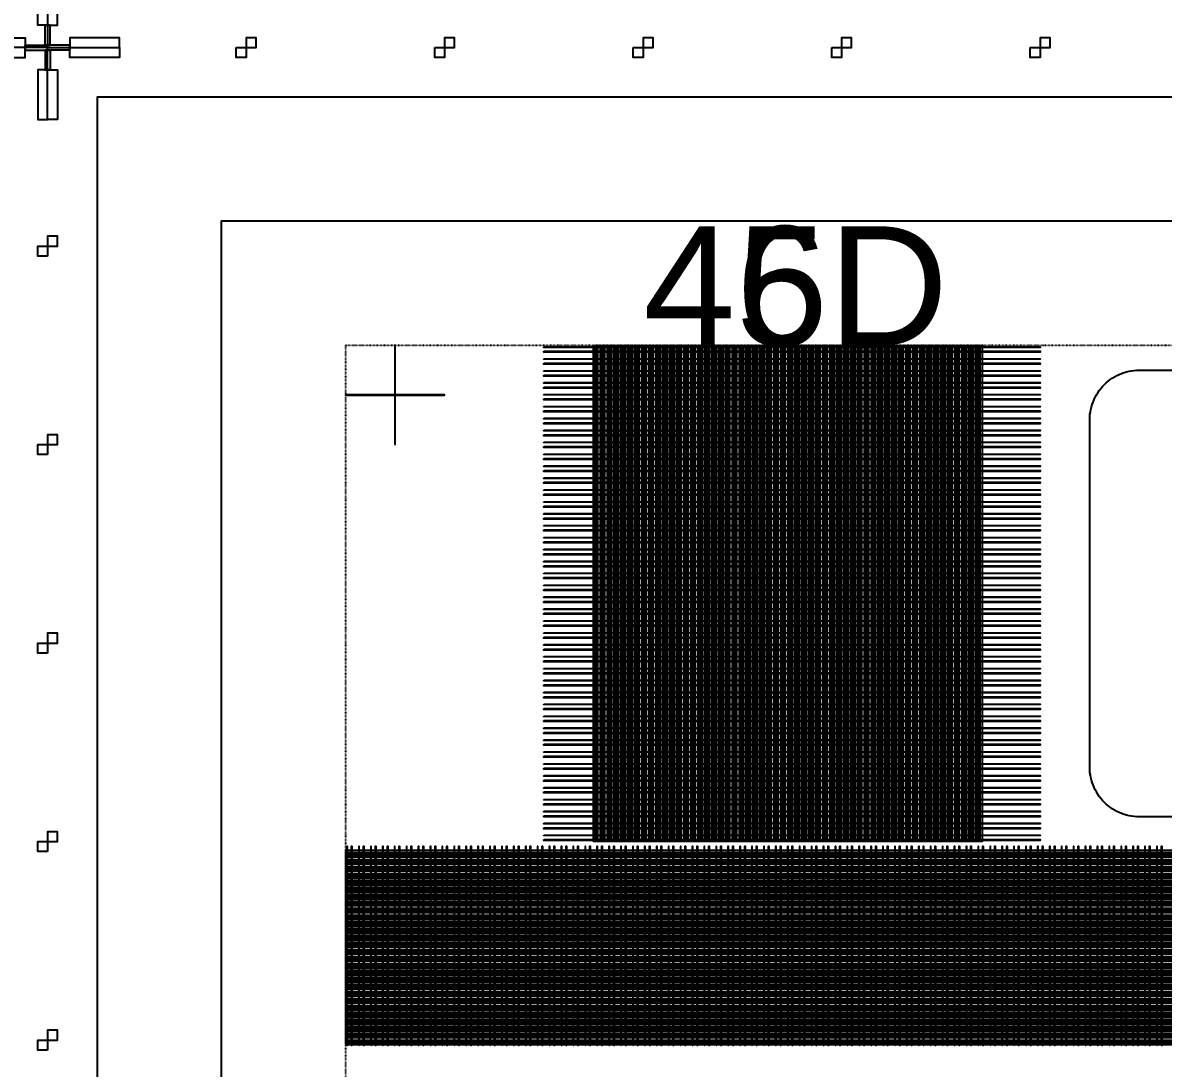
# Model space of a CAD drawing. Extents: x -50000 to 50000, y -50000 to 50000.
# Drawn here: x -21650 to -19352, y 26743 to 28850 of the extents above; entities that cross this region are included whole.
import ezdxf

# ---------------------------------------------------------------- set-up
doc = ezdxf.new("R2010")
doc.units = 0
doc.linetypes.add('DOT', pattern=[0.2, 0, -0.2])
doc.layers.get('0').update_dxf_attribs({"linetype": 'CONTINUOUS'})
for name, color, linetype in [('BASEMETAL', 4, 'CONTINUOUS'), ('FRAME', 8, 'CONTINUOUS'), ('LABEL1', 2, 'CONTINUOUS'), ('LABEL2', 3, 'CONTINUOUS'), ('MARKERS', 2, 'CONTINUOUS'), ('SECONDLAYER', 6, 'CONTINUOUS'), ('XOR', 1, 'CONTINUOUS')]:
    doc.layers.add(name, color=color, linetype=linetype)
doc.styles.get("Standard").update_dxf_attribs({"font": 'arial.ttf'})

# ---------------------------------------------------------------- blocks, each defined once
blk = doc.blocks.new('DICINGBORDER')
for points in [[(0, 7200), (45, 7200), (45, 7195), (0, 7195)], [(0, 7195), (5, 7195), (5, 7155), (0, 7155)], [(45, 7200), (145, 7200), (145, 7180), (45, 7180)], [(380, 7200), (400, 7200), (400, 7180), (380, 7180)], [(780, 7200), (800, 7200), (800, 7180), (780, 7180)], [(1180, 7200), (1200, 7200), (1200, 7180), (1180, 7180)], [(1580, 7200), (1600, 7200), (1600, 7180), (1580, 7180)], [(1980, 7200), (2000, 7200), (2000, 7180), (1980, 7180)], [(7155, 7200), (7055, 7200), (7055, 7180), (7155, 7180)], [(7200, 7200), (7155, 7200), (7155, 7195), (7200, 7195)], [(7200, 7195), (7195, 7195), (7195, 7155), (7200, 7155)], [(0, 7155), (20, 7155), (20, 7055), (0, 7055)], [(7200, 7155), (7180, 7155), (7180, 7055), (7200, 7055)], [(0, 6800), (20, 6800), (20, 6820), (0, 6820)], [(7200, 6780), (7180, 6780), (7180, 6800), (7200, 6800)], [(0, 6400), (20, 6400), (20, 6420), (0, 6420)], [(7200, 6380), (7180, 6380), (7180, 6400), (7200, 6400)], [(0, 6000), (20, 6000), (20, 6020), (0, 6020)], [(7200, 5980), (7180, 5980), (7180, 6000), (7200, 6000)], [(0, 5600), (20, 5600), (20, 5620), (0, 5620)], [(7200, 5580), (7180, 5580), (7180, 5600), (7200, 5600)], [(0, 5200), (20, 5200), (20, 5220), (0, 5220)], [(7200, 5180), (7180, 5180), (7180, 5200), (7200, 5200)], [(0, 45), (20, 45), (20, 145), (0, 145)], [(7200, 45), (7180, 45), (7180, 145), (7200, 145)], [(0, 5), (5, 5), (5, 45), (0, 45)], [(7200, 5), (7195, 5), (7195, 45), (7200, 45)], [(0, 0), (45, 0), (45, 5), (0, 5)], [(45, 0), (145, 0), (145, 20), (45, 20)], [(400, 0), (420, 0), (420, 20), (400, 20)], [(800, 0), (820, 0), (820, 20), (800, 20)], [(1200, 0), (1220, 0), (1220, 20), (1200, 20)], [(1600, 0), (1620, 0), (1620, 20), (1600, 20)], [(2000, 0), (2020, 0), (2020, 20), (2000, 20)], [(7155, 0), (7055, 0), (7055, 20), (7155, 20)], [(7200, 0), (7155, 0), (7155, 5), (7200, 5)]]:
    blk.add_lwpolyline(points, close=True)
blk = doc.blocks.new('CHIP_JARRAY')
for points in [[(1000, 6500), (1002, 6500), (1002, 5500), (1000, 5500)], [(1003, 6500), (1005.4, 6500), (1005.4, 5500), (1003, 5500)], [(1006, 6500), (1008, 6500), (1008, 5500), (1006, 5500)], [(1009, 6500), (1013.3, 6500), (1013.3, 5500), (1009, 5500)], [(1014, 6500), (1016, 6500), (1016, 5500), (1014, 5500)], [(1017, 6500), (1019.4, 6500), (1019.4, 5500), (1017, 5500)], [(1020, 6500), (1022, 6500), (1022, 5500), (1020, 5500)], [(1023, 6500), (1027.3, 6500), (1027.3, 5500), (1023, 5500)], [(1028, 6500), (1030, 6500), (1030, 5500), (1028, 5500)], [(1031, 6500), (1033.4, 6500), (1033.4, 5500), (1031, 5500)], [(1034, 6500), (1036, 6500), (1036, 5500), (1034, 5500)], [(1037, 6500), (1041.3, 6500), (1041.3, 5500), (1037, 5500)], [(1042, 6500), (1044, 6500), (1044, 5500), (1042, 5500)], [(1045, 6500), (1047.4, 6500), (1047.4, 5500), (1045, 5500)], [(1048, 6500), (1050, 6500), (1050, 5500), (1048, 5500)], [(1051, 6500), (1055.3, 6500), (1055.3, 5500), (1051, 5500)], [(1056, 6500), (1058, 6500), (1058, 5500), (1056, 5500)], [(1059, 6500), (1061.4, 6500), (1061.4, 5500), (1059, 5500)], [(1062, 6500), (1064, 6500), (1064, 5500), (1062, 5500)], [(1065, 6500), (1069.3, 6500), (1069.3, 5500), (1065, 5500)], [(1070, 6500), (1072, 6500), (1072, 5500), (1070, 5500)], [(1073, 6500), (1075.4, 6500), (1075.4, 5500), (1073, 5500)], [(1076, 6500), (1078, 6500), (1078, 5500), (1076, 5500)], [(1079, 6500), (1083.3, 6500), (1083.3, 5500), (1079, 5500)], [(1084, 6500), (1086, 6500), (1086, 5500), (1084, 5500)], [(1087, 6500), (1089.4, 6500), (1089.4, 5500), (1087, 5500)], [(1090, 6500), (1092, 6500), (1092, 5500), (1090, 5500)], [(1093, 6500), (1097.3, 6500), (1097.3, 5500), (1093, 5500)], [(1098, 6500), (1100, 6500), (1100, 5500), (1098, 5500)], [(1101, 6500), (1103.4, 6500), (1103.4, 5500), (1101, 5500)], [(1104, 6500), (1106, 6500), (1106, 5500), (1104, 5500)], [(1107, 6500), (1111.3, 6500), (1111.3, 5500), (1107, 5500)], [(1112, 6500), (1114, 6500), (1114, 5500), (1112, 5500)], [(1115, 6500), (1117.4, 6500), (1117.4, 5500), (1115, 5500)], [(1118, 6500), (1120, 6500), (1120, 5500), (1118, 5500)], [(1121, 6500), (1125.3, 6500), (1125.3, 5500), (1121, 5500)], [(1126, 6500), (1128, 6500), (1128, 5500), (1126, 5500)], [(1129, 6500), (1131.4, 6500), (1131.4, 5500), (1129, 5500)], [(1132, 6500), (1134, 6500), (1134, 5500), (1132, 5500)], [(1135, 6500), (1139.3, 6500), (1139.3, 5500), (1135, 5500)], [(1140, 6500), (1142, 6500), (1142, 5500), (1140, 5500)], [(1143, 6500), (1145.4, 6500), (1145.4, 5500), (1143, 5500)], [(1146, 6500), (1148, 6500), (1148, 5500), (1146, 5500)], [(1149, 6500), (1153.3, 6500), (1153.3, 5500), (1149, 5500)], [(1154, 6500), (1156, 6500), (1156, 5500), (1154, 5500)], [(1157, 6500), (1159.4, 6500), (1159.4, 5500), (1157, 5500)], [(1160, 6500), (1162, 6500), (1162, 5500), (1160, 5500)], [(1163, 6500), (1167.3, 6500), (1167.3, 5500), (1163, 5500)], [(1168, 6500), (1170, 6500), (1170, 5500), (1168, 5500)], [(1171, 6500), (1173.4, 6500), (1173.4, 5500), (1171, 5500)], [(1174, 6500), (1176, 6500), (1176, 5500), (1174, 5500)], [(1177, 6500), (1181.3, 6500), (1181.3, 5500), (1177, 5500)], [(1182, 6500), (1184, 6500), (1184, 5500), (1182, 5500)], [(1185, 6500), (1187.4, 6500), (1187.4, 5500), (1185, 5500)], [(1188, 6500), (1190, 6500), (1190, 5500), (1188, 5500)], [(1191, 6500), (1195.3, 6500), (1195.3, 5500), (1191, 5500)], [(1196, 6500), (1198, 6500), (1198, 5500), (1196, 5500)], [(1199, 6500), (1201.4, 6500), (1201.4, 5500), (1199, 5500)], [(1202, 6500), (1204, 6500), (1204, 5500), (1202, 5500)], [(1205, 6500), (1209.3, 6500), (1209.3, 5500), (1205, 5500)], [(1210, 6500), (1212, 6500), (1212, 5500), (1210, 5500)], [(1213, 6500), (1215.4, 6500), (1215.4, 5500), (1213, 5500)], [(1216, 6500), (1218, 6500), (1218, 5500), (1216, 5500)], [(1219, 6500), (1223.3, 6500), (1223.3, 5500), (1219, 5500)], [(1224, 6500), (1226, 6500), (1226, 5500), (1224, 5500)], [(1227, 6500), (1229.4, 6500), (1229.4, 5500), (1227, 5500)], [(1230, 6500), (1232, 6500), (1232, 5500), (1230, 5500)], [(1233, 6500), (1237.3, 6500), (1237.3, 5500), (1233, 5500)], [(1238, 6500), (1240, 6500), (1240, 5500), (1238, 5500)], [(1241, 6500), (1243.4, 6500), (1243.4, 5500), (1241, 5500)], [(1244, 6500), (1246, 6500), (1246, 5500), (1244, 5500)], [(1247, 6500), (1251.3, 6500), (1251.3, 5500), (1247, 5500)], [(1252, 6500), (1254, 6500), (1254, 5500), (1252, 5500)], [(1255, 6500), (1257.4, 6500), (1257.4, 5500), (1255, 5500)], [(1258, 6500), (1260, 6500), (1260, 5500), (1258, 5500)], [(1261, 6500), (1265.3, 6500), (1265.3, 5500), (1261, 5500)], [(1266, 6500), (1268, 6500), (1268, 5500), (1266, 5500)], [(1269, 6500), (1271.4, 6500), (1271.4, 5500), (1269, 5500)], [(1272, 6500), (1274, 6500), (1274, 5500), (1272, 5500)], [(1275, 6500), (1279.3, 6500), (1279.3, 5500), (1275, 5500)], [(1280, 6500), (1282, 6500), (1282, 5500), (1280, 5500)], [(1283, 6500), (1285.4, 6500), (1285.4, 5500), (1283, 5500)], [(1286, 6500), (1288, 6500), (1288, 5500), (1286, 5500)], [(1289, 6500), (1293.3, 6500), (1293.3, 5500), (1289, 5500)], [(1294, 6500), (1296, 6500), (1296, 5500), (1294, 5500)], [(1297, 6500), (1299.4, 6500), (1299.4, 5500), (1297, 5500)], [(1300, 6500), (1302, 6500), (1302, 5500), (1300, 5500)], [(1303, 6500), (1307.3, 6500), (1307.3, 5500), (1303, 5500)], [(1308, 6500), (1310, 6500), (1310, 5500), (1308, 5500)], [(1311, 6500), (1313.4, 6500), (1313.4, 5500), (1311, 5500)], [(1314, 6500), (1316, 6500), (1316, 5500), (1314, 5500)], [(1317, 6500), (1321.3, 6500), (1321.3, 5500), (1317, 5500)], [(1322, 6500), (1324, 6500), (1324, 5500), (1322, 5500)], [(1325, 6500), (1327.4, 6500), (1327.4, 5500), (1325, 5500)], [(1328, 6500), (1330, 6500), (1330, 5500), (1328, 5500)], [(1331, 6500), (1335.3, 6500), (1335.3, 5500), (1331, 5500)], [(1336, 6500), (1338, 6500), (1338, 5500), (1336, 5500)], [(1339, 6500), (1341.4, 6500), (1341.4, 5500), (1339, 5500)], [(1342, 6500), (1344, 6500), (1344, 5500), (1342, 5500)], [(1345, 6500), (1349.3, 6500), (1349.3, 5500), (1345, 5500)], [(1350, 6500), (1352, 6500), (1352, 5500), (1350, 5500)], [(1353, 6500), (1355.4, 6500), (1355.4, 5500), (1353, 5500)], [(1356, 6500), (1358, 6500), (1358, 5500), (1356, 5500)], [(1359, 6500), (1363.3, 6500), (1363.3, 5500), (1359, 5500)], [(1364, 6500), (1366, 6500), (1366, 5500), (1364, 5500)], [(1367, 6500), (1369.4, 6500), (1369.4, 5500), (1367, 5500)], [(1370, 6500), (1372, 6500), (1372, 5500), (1370, 5500)], [(1373, 6500), (1377.3, 6500), (1377.3, 5500), (1373, 5500)], [(1378, 6500), (1380, 6500), (1380, 5500), (1378, 5500)], [(1381, 6500), (1383.4, 6500), (1383.4, 5500), (1381, 5500)], [(1384, 6500), (1386, 6500), (1386, 5500), (1384, 5500)], [(1387, 6500), (1391.3, 6500), (1391.3, 5500), (1387, 5500)], [(1392, 6500), (1394, 6500), (1394, 5500), (1392, 5500)], [(1395, 6500), (1397.4, 6500), (1397.4, 5500), (1395, 5500)], [(1398, 6500), (1400, 6500), (1400, 5500), (1398, 5500)], [(1401, 6500), (1405.3, 6500), (1405.3, 5500), (1401, 5500)], [(1406, 6500), (1408, 6500), (1408, 5500), (1406, 5500)], [(1409, 6500), (1411.4, 6500), (1411.4, 5500), (1409, 5500)], [(1412, 6500), (1414, 6500), (1414, 5500), (1412, 5500)], [(1415, 6500), (1419.3, 6500), (1419.3, 5500), (1415, 5500)], [(1420, 6500), (1422, 6500), (1422, 5500), (1420, 5500)], [(1423, 6500), (1425.4, 6500), (1425.4, 5500), (1423, 5500)], [(1426, 6500), (1428, 6500), (1428, 5500), (1426, 5500)], [(1429, 6500), (1433.3, 6500), (1433.3, 5500), (1429, 5500)], [(1434, 6500), (1436, 6500), (1436, 5500), (1434, 5500)], [(1437, 6500), (1439.4, 6500), (1439.4, 5500), (1437, 5500)], [(1440, 6500), (1442, 6500), (1442, 5500), (1440, 5500)], [(1443, 6500), (1447.3, 6500), (1447.3, 5500), (1443, 5500)], [(1448, 6500), (1450, 6500), (1450, 5500), (1448, 5500)], [(1451, 6500), (1453.4, 6500), (1453.4, 5500), (1451, 5500)], [(1454, 6500), (1456, 6500), (1456, 5500), (1454, 5500)], [(1457, 6500), (1461.3, 6500), (1461.3, 5500), (1457, 5500)], [(1462, 6500), (1464, 6500), (1464, 5500), (1462, 5500)], [(1465, 6500), (1467.4, 6500), (1467.4, 5500), (1465, 5500)], [(1468, 6500), (1470, 6500), (1470, 5500), (1468, 5500)], [(1471, 6500), (1475.3, 6500), (1475.3, 5500), (1471, 5500)], [(1476, 6500), (1478, 6500), (1478, 5500), (1476, 5500)], [(1479, 6500), (1481.4, 6500), (1481.4, 5500), (1479, 5500)], [(1482, 6500), (1484, 6500), (1484, 5500), (1482, 5500)], [(1485, 6500), (1489.3, 6500), (1489.3, 5500), (1485, 5500)], [(1490, 6500), (1492, 6500), (1492, 5500), (1490, 5500)], [(1493, 6500), (1495.4, 6500), (1495.4, 5500), (1493, 5500)], [(1496, 6500), (1498, 6500), (1498, 5500), (1496, 5500)], [(1499, 6500), (1503.3, 6500), (1503.3, 5500), (1499, 5500)], [(1504, 6500), (1506, 6500), (1506, 5500), (1504, 5500)], [(1507, 6500), (1509.4, 6500), (1509.4, 5500), (1507, 5500)], [(1510, 6500), (1512, 6500), (1512, 5500), (1510, 5500)], [(1513, 6500), (1517.3, 6500), (1517.3, 5500), (1513, 5500)], [(1518, 6500), (1520, 6500), (1520, 5500), (1518, 5500)], [(1521, 6500), (1523.4, 6500), (1523.4, 5500), (1521, 5500)], [(1524, 6500), (1526, 6500), (1526, 5500), (1524, 5500)], [(1527, 6500), (1531.3, 6500), (1531.3, 5500), (1527, 5500)], [(1532, 6500), (1534, 6500), (1534, 5500), (1532, 5500)], [(1535, 6500), (1537.4, 6500), (1537.4, 5500), (1535, 5500)], [(1538, 6500), (1540, 6500), (1540, 5500), (1538, 5500)], [(1541, 6500), (1545.3, 6500), (1545.3, 5500), (1541, 5500)], [(1546, 6500), (1548, 6500), (1548, 5500), (1546, 5500)], [(1549, 6500), (1551.4, 6500), (1551.4, 5500), (1549, 5500)], [(1552, 6500), (1554, 6500), (1554, 5500), (1552, 5500)], [(1555, 6500), (1559.3, 6500), (1559.3, 5500), (1555, 5500)], [(1560, 6500), (1562, 6500), (1562, 5500), (1560, 5500)], [(1563, 6500), (1565.4, 6500), (1565.4, 5500), (1563, 5500)], [(1566, 6500), (1568, 6500), (1568, 5500), (1566, 5500)], [(1569, 6500), (1573.3, 6500), (1573.3, 5500), (1569, 5500)], [(1574, 6500), (1576, 6500), (1576, 5500), (1574, 5500)], [(1577, 6500), (1579.4, 6500), (1579.4, 5500), (1577, 5500)], [(1580, 6500), (1582, 6500), (1582, 5500), (1580, 5500)], [(1583, 6500), (1587.3, 6500), (1587.3, 5500), (1583, 5500)], [(1588, 6500), (1590, 6500), (1590, 5500), (1588, 5500)], [(1591, 6500), (1593.4, 6500), (1593.4, 5500), (1591, 5500)], [(1594, 6500), (1596, 6500), (1596, 5500), (1594, 5500)], [(1597, 6500), (1601.3, 6500), (1601.3, 5500), (1597, 5500)], [(1602, 6500), (1604, 6500), (1604, 5500), (1602, 5500)], [(1605, 6500), (1607.4, 6500), (1607.4, 5500), (1605, 5500)], [(1608, 6500), (1610, 6500), (1610, 5500), (1608, 5500)], [(1611, 6500), (1615.3, 6500), (1615.3, 5500), (1611, 5500)], [(1616, 6500), (1618, 6500), (1618, 5500), (1616, 5500)], [(1619, 6500), (1621.4, 6500), (1621.4, 5500), (1619, 5500)], [(1622, 6500), (1624, 6500), (1624, 5500), (1622, 5500)], [(1625, 6500), (1629.3, 6500), (1629.3, 5500), (1625, 5500)], [(1630, 6500), (1632, 6500), (1632, 5500), (1630, 5500)], [(1633, 6500), (1635.4, 6500), (1635.4, 5500), (1633, 5500)], [(1636, 6500), (1638, 6500), (1638, 5500), (1636, 5500)], [(1639, 6500), (1643.3, 6500), (1643.3, 5500), (1639, 5500)], [(1644, 6500), (1646, 6500), (1646, 5500), (1644, 5500)], [(1647, 6500), (1649.4, 6500), (1649.4, 5500), (1647, 5500)], [(1650, 6500), (1652, 6500), (1652, 5500), (1650, 5500)], [(1653, 6500), (1657.3, 6500), (1657.3, 5500), (1653, 5500)], [(1658, 6500), (1660, 6500), (1660, 5500), (1658, 5500)], [(1661, 6500), (1663.4, 6500), (1663.4, 5500), (1661, 5500)], [(1664, 6500), (1666, 6500), (1666, 5500), (1664, 5500)], [(1667, 6500), (1671.3, 6500), (1671.3, 5500), (1667, 5500)], [(1672, 6500), (1674, 6500), (1674, 5500), (1672, 5500)], [(1675, 6500), (1677.4, 6500), (1677.4, 5500), (1675, 5500)], [(1678, 6500), (1680, 6500), (1680, 5500), (1678, 5500)], [(1681, 6500), (1685.3, 6500), (1685.3, 5500), (1681, 5500)], [(1686, 6500), (1688, 6500), (1688, 5500), (1686, 5500)], [(1689, 6500), (1691.4, 6500), (1691.4, 5500), (1689, 5500)], [(1692, 6500), (1694, 6500), (1694, 5500), (1692, 5500)], [(1695, 6500), (1699.3, 6500), (1699.3, 5500), (1695, 5500)], [(1700, 6500), (1702, 6500), (1702, 5500), (1700, 5500)], [(1703, 6500), (1705.4, 6500), (1705.4, 5500), (1703, 5500)], [(1706, 6500), (1708, 6500), (1708, 5500), (1706, 5500)], [(1709, 6500), (1713.3, 6500), (1713.3, 5500), (1709, 5500)], [(1714, 6500), (1716, 6500), (1716, 5500), (1714, 5500)], [(1717, 6500), (1719.4, 6500), (1719.4, 5500), (1717, 5500)], [(1720, 6500), (1722, 6500), (1722, 5500), (1720, 5500)], [(1723, 6500), (1727.3, 6500), (1727.3, 5500), (1723, 5500)], [(1728, 6500), (1730, 6500), (1730, 5500), (1728, 5500)], [(1731, 6500), (1733.4, 6500), (1733.4, 5500), (1731, 5500)], [(1734, 6500), (1736, 6500), (1736, 5500), (1734, 5500)], [(1737, 6500), (1741.3, 6500), (1741.3, 5500), (1737, 5500)], [(1742, 6500), (1744, 6500), (1744, 5500), (1742, 5500)], [(1745, 6500), (1747.4, 6500), (1747.4, 5500), (1745, 5500)], [(1748, 6500), (1750, 6500), (1750, 5500), (1748, 5500)], [(1751, 6500), (1755.3, 6500), (1755.3, 5500), (1751, 5500)], [(1756, 6500), (1758, 6500), (1758, 5500), (1756, 5500)], [(1759, 6500), (1761.4, 6500), (1761.4, 5500), (1759, 5500)], [(1762, 6500), (1764, 6500), (1764, 5500), (1762, 5500)], [(1765, 6500), (1769.3, 6500), (1769.3, 5500), (1765, 5500)], [(1770, 6500), (1772, 6500), (1772, 5500), (1770, 5500)], [(1773, 6500), (1775.4, 6500), (1775.4, 5500), (1773, 5500)], [(1776, 6500), (1778, 6500), (1778, 5500), (1776, 5500)], [(1779, 6500), (1783.3, 6500), (1783.3, 5500), (1779, 5500)], [(500, 5478), (6500, 5478), (6500, 5482.3), (500, 5482.3)], [(500, 5475), (6500, 5475), (6500, 5477), (500, 5477)], [(500, 5472), (6500, 5472), (6500, 5474.4), (500, 5474.4)], [(500, 5469), (6500, 5469), (6500, 5471), (500, 5471)], [(500, 5464), (6500, 5464), (6500, 5468.3), (500, 5468.3)], [(500, 5461), (6500, 5461), (6500, 5463), (500, 5463)], [(500, 5458), (6500, 5458), (6500, 5460.4), (500, 5460.4)], [(500, 5455), (6500, 5455), (6500, 5457), (500, 5457)], [(500, 5450), (6500, 5450), (6500, 5454.3), (500, 5454.3)], [(500, 5447), (6500, 5447), (6500, 5449), (500, 5449)], [(500, 5444), (6500, 5444), (6500, 5446.4), (500, 5446.4)], [(500, 5441), (6500, 5441), (6500, 5443), (500, 5443)], [(500, 5436), (6500, 5436), (6500, 5440.3), (500, 5440.3)], [(500, 5433), (6500, 5433), (6500, 5435), (500, 5435)], [(500, 5430), (6500, 5430), (6500, 5432.4), (500, 5432.4)], [(500, 5427), (6500, 5427), (6500, 5429), (500, 5429)], [(500, 5422), (6500, 5422), (6500, 5426.3), (500, 5426.3)], [(500, 5419), (6500, 5419), (6500, 5421), (500, 5421)], [(500, 5416), (6500, 5416), (6500, 5418.4), (500, 5418.4)], [(500, 5413), (6500, 5413), (6500, 5415), (500, 5415)], [(500, 5408), (6500, 5408), (6500, 5412.3), (500, 5412.3)], [(500, 5405), (6500, 5405), (6500, 5407), (500, 5407)], [(500, 5402), (6500, 5402), (6500, 5404.4), (500, 5404.4)], [(500, 5399), (6500, 5399), (6500, 5401), (500, 5401)], [(500, 5394), (6500, 5394), (6500, 5398.3), (500, 5398.3)], [(500, 5391), (6500, 5391), (6500, 5393), (500, 5393)], [(500, 5388), (6500, 5388), (6500, 5390.4), (500, 5390.4)], [(500, 5385), (6500, 5385), (6500, 5387), (500, 5387)], [(500, 5380), (6500, 5380), (6500, 5384.3), (500, 5384.3)], [(500, 5377), (6500, 5377), (6500, 5379), (500, 5379)], [(500, 5374), (6500, 5374), (6500, 5376.4), (500, 5376.4)], [(500, 5371), (6500, 5371), (6500, 5373), (500, 5373)], [(500, 5366), (6500, 5366), (6500, 5370.3), (500, 5370.3)], [(500, 5363), (6500, 5363), (6500, 5365), (500, 5365)], [(500, 5360), (6500, 5360), (6500, 5362.4), (500, 5362.4)], [(500, 5357), (6500, 5357), (6500, 5359), (500, 5359)], [(500, 5352), (6500, 5352), (6500, 5356.3), (500, 5356.3)], [(500, 5349), (6500, 5349), (6500, 5351), (500, 5351)], [(500, 5346), (6500, 5346), (6500, 5348.4), (500, 5348.4)], [(500, 5343), (6500, 5343), (6500, 5345), (500, 5345)], [(500, 5338), (6500, 5338), (6500, 5342.3), (500, 5342.3)], [(500, 5335), (6500, 5335), (6500, 5337), (500, 5337)], [(500, 5332), (6500, 5332), (6500, 5334.4), (500, 5334.4)], [(500, 5329), (6500, 5329), (6500, 5331), (500, 5331)], [(500, 5324), (6500, 5324), (6500, 5328.3), (500, 5328.3)], [(500, 5321), (6500, 5321), (6500, 5323), (500, 5323)], [(500, 5318), (6500, 5318), (6500, 5320.4), (500, 5320.4)], [(500, 5315), (6500, 5315), (6500, 5317), (500, 5317)], [(500, 5310), (6500, 5310), (6500, 5314.3), (500, 5314.3)], [(500, 5307), (6500, 5307), (6500, 5309), (500, 5309)], [(500, 5304), (6500, 5304), (6500, 5306.4), (500, 5306.4)], [(500, 5301), (6500, 5301), (6500, 5303), (500, 5303)], [(500, 5296), (6500, 5296), (6500, 5300.3), (500, 5300.3)], [(500, 5293), (6500, 5293), (6500, 5295), (500, 5295)], [(500, 5290), (6500, 5290), (6500, 5292.4), (500, 5292.4)], [(500, 5287), (6500, 5287), (6500, 5289), (500, 5289)], [(500, 5282), (6500, 5282), (6500, 5286.3), (500, 5286.3)], [(500, 5279), (6500, 5279), (6500, 5281), (500, 5281)], [(500, 5276), (6500, 5276), (6500, 5278.4), (500, 5278.4)], [(500, 5273), (6500, 5273), (6500, 5275), (500, 5275)], [(500, 5268), (6500, 5268), (6500, 5272.3), (500, 5272.3)], [(500, 5265), (6500, 5265), (6500, 5267), (500, 5267)], [(500, 5262), (6500, 5262), (6500, 5264.4), (500, 5264.4)], [(500, 5259), (6500, 5259), (6500, 5261), (500, 5261)], [(500, 5254), (6500, 5254), (6500, 5258.3), (500, 5258.3)], [(500, 5251), (6500, 5251), (6500, 5253), (500, 5253)], [(500, 5248), (6500, 5248), (6500, 5250.4), (500, 5250.4)], [(500, 5245), (6500, 5245), (6500, 5247), (500, 5247)], [(500, 5240), (6500, 5240), (6500, 5244.3), (500, 5244.3)], [(500, 5237), (6500, 5237), (6500, 5239), (500, 5239)], [(500, 5234), (6500, 5234), (6500, 5236.4), (500, 5236.4)], [(500, 5231), (6500, 5231), (6500, 5233), (500, 5233)], [(500, 5226), (6500, 5226), (6500, 5230.3), (500, 5230.3)], [(500, 5223), (6500, 5223), (6500, 5225), (500, 5225)], [(500, 5220), (6500, 5220), (6500, 5222.4), (500, 5222.4)], [(500, 5217), (6500, 5217), (6500, 5219), (500, 5219)], [(500, 5212), (6500, 5212), (6500, 5216.3), (500, 5216.3)], [(500, 5209), (6500, 5209), (6500, 5211), (500, 5211)], [(500, 5206), (6500, 5206), (6500, 5208.4), (500, 5208.4)], [(500, 5203), (6500, 5203), (6500, 5205), (500, 5205)], [(500, 5198), (6500, 5198), (6500, 5202.3), (500, 5202.3)], [(500, 5195), (6500, 5195), (6500, 5197), (500, 5197)], [(500, 5192), (6500, 5192), (6500, 5194.4), (500, 5194.4)], [(500, 5189), (6500, 5189), (6500, 5191), (500, 5191)], [(500, 5184), (6500, 5184), (6500, 5188.3), (500, 5188.3)], [(500, 5181), (6500, 5181), (6500, 5183), (500, 5183)], [(500, 5178), (6500, 5178), (6500, 5180.4), (500, 5180.4)], [(500, 5175), (6500, 5175), (6500, 5177), (500, 5177)], [(500, 5170), (6500, 5170), (6500, 5174.3), (500, 5174.3)], [(500, 5167), (6500, 5167), (6500, 5169), (500, 5169)], [(500, 5164), (6500, 5164), (6500, 5166.4), (500, 5166.4)], [(500, 5161), (6500, 5161), (6500, 5163), (500, 5163)], [(500, 5156), (6500, 5156), (6500, 5160.3), (500, 5160.3)], [(500, 5153), (6500, 5153), (6500, 5155), (500, 5155)], [(500, 5150), (6500, 5150), (6500, 5152.4), (500, 5152.4)], [(500, 5147), (6500, 5147), (6500, 5149), (500, 5149)], [(500, 5142), (6500, 5142), (6500, 5146.3), (500, 5146.3)], [(500, 5139), (6500, 5139), (6500, 5141), (500, 5141)], [(500, 5136), (6500, 5136), (6500, 5138.4), (500, 5138.4)], [(500, 5133), (6500, 5133), (6500, 5135), (500, 5135)], [(500, 5128), (6500, 5128), (6500, 5132.3), (500, 5132.3)], [(500, 5125), (6500, 5125), (6500, 5127), (500, 5127)], [(500, 5122), (6500, 5122), (6500, 5124.4), (500, 5124.4)], [(500, 5119), (6500, 5119), (6500, 5121), (500, 5121)], [(500, 5114), (6500, 5114), (6500, 5118.3), (500, 5118.3)], [(500, 5111), (6500, 5111), (6500, 5113), (500, 5113)], [(500, 5108), (6500, 5108), (6500, 5110.4), (500, 5110.4)], [(500, 5105), (6500, 5105), (6500, 5107), (500, 5107)], [(500, 5100), (6500, 5100), (6500, 5104.3), (500, 5104.3)], [(500, 5097), (6500, 5097), (6500, 5099), (500, 5099)], [(500, 5094), (6500, 5094), (6500, 5096.4), (500, 5096.4)], [(500, 5091), (6500, 5091), (6500, 5093), (500, 5093)]]:
    blk.add_lwpolyline(points, close=True)
blk.add_lwpolyline([(2300, 5550), (2100, 5550), (2094.8, 5550.1), (2089.5, 5550.5), (2084.4, 5551.2), (2079.2, 5552.2), (2074.1, 5553.4), (2069.1, 5554.9), (2064.2, 5556.6), (2059.3, 5558.6), (2054.6, 5560.9), (2050, 5563.4), (2045.5, 5566.1), (2041.2, 5569.1), (2037.1, 5572.3), (2033.1, 5575.7), (2029.3, 5579.3), (2025.7, 5583.1), (2022.3, 5587.1), (2019.1, 5591.2), (2016.1, 5595.5), (2013.4, 5600), (2010.9, 5604.6), (2008.6, 5609.3), (2006.6, 5614.2), (2004.9, 5619.1), (2003.4, 5624.1), (2002.2, 5629.2), (2001.2, 5634.4), (2000.5, 5639.5), (2000.1, 5644.8), (2000, 5650), (2000, 6350), (2000.1, 6355.2), (2000.5, 6360.5), (2001.2, 6365.6), (2002.2, 6370.8), (2003.4, 6375.9), (2004.9, 6380.9), (2006.6, 6385.8), (2008.6, 6390.7), (2010.9, 6395.4), (2013.4, 6400), (2016.1, 6404.5), (2019.1, 6408.8), (2022.3, 6412.9), (2025.7, 6416.9), (2029.3, 6420.7), (2033.1, 6424.3), (2037.1, 6427.7), (2041.2, 6430.9), (2045.5, 6433.9), (2050, 6436.6), (2054.6, 6439.1), (2059.3, 6441.4), (2064.2, 6443.4), (2069.1, 6445.1), (2074.1, 6446.6), (2079.2, 6447.8), (2084.4, 6448.8), (2089.5, 6449.5), (2094.8, 6449.9), (2100, 6450), (2300, 6450)])
at = {"layer": 'FRAME'}
blk.add_lwpolyline([(0, 0), (7000, 0), (7000, 7000), (0, 7000)], close=True, dxfattribs=at)
at = {"layer": 'FRAME', "linetype": 'DOT'}
blk.add_lwpolyline([(500, 500), (6500, 500), (6500, 6500), (500, 6500)], close=True, dxfattribs=at)
at = {"layer": 'MARKERS'}
for points in [[(599.5, 6400.5), (600.5, 6400.5), (600.5, 6500), (599.5, 6500)], [(500, 6399.5), (700, 6399.5), (700, 6400.5), (500, 6400.5)], [(599.5, 6300), (600.5, 6300), (600.5, 6399.5), (599.5, 6399.5)]]:
    blk.add_lwpolyline(points, close=True, dxfattribs=at)
at = {"layer": 'SECONDLAYER'}
for points in [[(900, 6497), (1900, 6497), (1900, 6496), (900, 6496)], [(900, 6488), (1900, 6488), (1900, 6486), (900, 6486)], [(900, 6473), (1900, 6473), (1900, 6472), (900, 6472)], [(900, 6464), (1900, 6464), (1900, 6462), (900, 6462)], [(900, 6449), (1900, 6449), (1900, 6448), (900, 6448)], [(900, 6440), (1900, 6440), (1900, 6438), (900, 6438)], [(900, 6425), (1900, 6425), (1900, 6424), (900, 6424)], [(900, 6416), (1900, 6416), (1900, 6414), (900, 6414)], [(900, 6401), (1900, 6401), (1900, 6400), (900, 6400)], [(900, 6392), (1900, 6392), (1900, 6390), (900, 6390)], [(900, 6377), (1900, 6377), (1900, 6376), (900, 6376)], [(900, 6368), (1900, 6368), (1900, 6366), (900, 6366)], [(900, 6353), (1900, 6353), (1900, 6352), (900, 6352)], [(900, 6344), (1900, 6344), (1900, 6342), (900, 6342)], [(900, 6329), (1900, 6329), (1900, 6328), (900, 6328)], [(900, 6320), (1900, 6320), (1900, 6318), (900, 6318)], [(900, 6305), (1900, 6305), (1900, 6304), (900, 6304)], [(900, 6296), (1900, 6296), (1900, 6294), (900, 6294)], [(900, 6281), (1900, 6281), (1900, 6280), (900, 6280)], [(900, 6272), (1900, 6272), (1900, 6270), (900, 6270)], [(900, 6257), (1900, 6257), (1900, 6256), (900, 6256)], [(900, 6248), (1900, 6248), (1900, 6246), (900, 6246)], [(900, 6233), (1900, 6233), (1900, 6232), (900, 6232)], [(900, 6224), (1900, 6224), (1900, 6222), (900, 6222)], [(900, 6209), (1900, 6209), (1900, 6208), (900, 6208)], [(900, 6200), (1900, 6200), (1900, 6198), (900, 6198)], [(900, 6185), (1900, 6185), (1900, 6184), (900, 6184)], [(900, 6176), (1900, 6176), (1900, 6174), (900, 6174)], [(900, 6161), (1900, 6161), (1900, 6160), (900, 6160)], [(900, 6152), (1900, 6152), (1900, 6150), (900, 6150)], [(900, 6137), (1900, 6137), (1900, 6136), (900, 6136)], [(900, 6128), (1900, 6128), (1900, 6126), (900, 6126)], [(900, 6113), (1900, 6113), (1900, 6112), (900, 6112)], [(900, 6104), (1900, 6104), (1900, 6102), (900, 6102)], [(900, 6089), (1900, 6089), (1900, 6088), (900, 6088)], [(900, 6080), (1900, 6080), (1900, 6078), (900, 6078)], [(900, 6065), (1900, 6065), (1900, 6064), (900, 6064)], [(900, 6056), (1900, 6056), (1900, 6054), (900, 6054)], [(900, 6041), (1900, 6041), (1900, 6040), (900, 6040)], [(900, 6032), (1900, 6032), (1900, 6030), (900, 6030)], [(900, 6017), (1900, 6017), (1900, 6016), (900, 6016)], [(900, 6008), (1900, 6008), (1900, 6006), (900, 6006)], [(900, 5993), (1900, 5993), (1900, 5992), (900, 5992)], [(900, 5984), (1900, 5984), (1900, 5982), (900, 5982)], [(900, 5969), (1900, 5969), (1900, 5968), (900, 5968)], [(900, 5960), (1900, 5960), (1900, 5958), (900, 5958)], [(900, 5945), (1900, 5945), (1900, 5944), (900, 5944)], [(900, 5936), (1900, 5936), (1900, 5934), (900, 5934)], [(900, 5921), (1900, 5921), (1900, 5920), (900, 5920)], [(900, 5912), (1900, 5912), (1900, 5910), (900, 5910)], [(900, 5897), (1900, 5897), (1900, 5896), (900, 5896)], [(900, 5888), (1900, 5888), (1900, 5886), (900, 5886)], [(900, 5873), (1900, 5873), (1900, 5872), (900, 5872)], [(900, 5864), (1900, 5864), (1900, 5862), (900, 5862)], [(900, 5849), (1900, 5849), (1900, 5848), (900, 5848)], [(900, 5840), (1900, 5840), (1900, 5838), (900, 5838)], [(900, 5825), (1900, 5825), (1900, 5824), (900, 5824)], [(900, 5816), (1900, 5816), (1900, 5814), (900, 5814)], [(900, 5801), (1900, 5801), (1900, 5800), (900, 5800)], [(900, 5792), (1900, 5792), (1900, 5790), (900, 5790)], [(900, 5777), (1900, 5777), (1900, 5776), (900, 5776)], [(900, 5768), (1900, 5768), (1900, 5766), (900, 5766)], [(900, 5753), (1900, 5753), (1900, 5752), (900, 5752)], [(900, 5744), (1900, 5744), (1900, 5742), (900, 5742)], [(900, 5729), (1900, 5729), (1900, 5728), (900, 5728)], [(900, 5720), (1900, 5720), (1900, 5718), (900, 5718)], [(900, 5705), (1900, 5705), (1900, 5704), (900, 5704)], [(900, 5696), (1900, 5696), (1900, 5694), (900, 5694)], [(900, 5681), (1900, 5681), (1900, 5680), (900, 5680)], [(900, 5672), (1900, 5672), (1900, 5670), (900, 5670)], [(900, 5657), (1900, 5657), (1900, 5656), (900, 5656)], [(900, 5648), (1900, 5648), (1900, 5646), (900, 5646)], [(900, 5633), (1900, 5633), (1900, 5632), (900, 5632)], [(900, 5624), (1900, 5624), (1900, 5622), (900, 5622)], [(900, 5609), (1900, 5609), (1900, 5608), (900, 5608)], [(900, 5600), (1900, 5600), (1900, 5598), (900, 5598)], [(900, 5585), (1900, 5585), (1900, 5584), (900, 5584)], [(900, 5576), (1900, 5576), (1900, 5574), (900, 5574)], [(900, 5561), (1900, 5561), (1900, 5560), (900, 5560)], [(900, 5552), (1900, 5552), (1900, 5550), (900, 5550)], [(900, 5537), (1900, 5537), (1900, 5536), (900, 5536)], [(900, 5528), (1900, 5528), (1900, 5526), (900, 5526)], [(900, 5513), (1900, 5513), (1900, 5512), (900, 5512)], [(900, 5504), (1900, 5504), (1900, 5502), (900, 5502)], [(503, 5090), (504, 5090), (504, 5490), (503, 5490)], [(512, 5090), (514, 5090), (514, 5490), (512, 5490)], [(527, 5090), (528, 5090), (528, 5490), (527, 5490)], [(536, 5090), (538, 5090), (538, 5490), (536, 5490)], [(551, 5090), (552, 5090), (552, 5490), (551, 5490)], [(560, 5090), (562, 5090), (562, 5490), (560, 5490)], [(575, 5090), (576, 5090), (576, 5490), (575, 5490)], [(584, 5090), (586, 5090), (586, 5490), (584, 5490)], [(599, 5090), (600, 5090), (600, 5490), (599, 5490)], [(608, 5090), (610, 5090), (610, 5490), (608, 5490)], [(623, 5090), (624, 5090), (624, 5490), (623, 5490)], [(632, 5090), (634, 5090), (634, 5490), (632, 5490)], [(647, 5090), (648, 5090), (648, 5490), (647, 5490)], [(656, 5090), (658, 5090), (658, 5490), (656, 5490)], [(671, 5090), (672, 5090), (672, 5490), (671, 5490)], [(680, 5090), (682, 5090), (682, 5490), (680, 5490)], [(695, 5090), (696, 5090), (696, 5490), (695, 5490)], [(704, 5090), (706, 5090), (706, 5490), (704, 5490)], [(719, 5090), (720, 5090), (720, 5490), (719, 5490)], [(728, 5090), (730, 5090), (730, 5490), (728, 5490)], [(743, 5090), (744, 5090), (744, 5490), (743, 5490)], [(752, 5090), (754, 5090), (754, 5490), (752, 5490)], [(767, 5090), (768, 5090), (768, 5490), (767, 5490)], [(776, 5090), (778, 5090), (778, 5490), (776, 5490)], [(791, 5090), (792, 5090), (792, 5490), (791, 5490)], [(800, 5090), (802, 5090), (802, 5490), (800, 5490)], [(815, 5090), (816, 5090), (816, 5490), (815, 5490)], [(824, 5090), (826, 5090), (826, 5490), (824, 5490)], [(839, 5090), (840, 5090), (840, 5490), (839, 5490)], [(848, 5090), (850, 5090), (850, 5490), (848, 5490)], [(863, 5090), (864, 5090), (864, 5490), (863, 5490)], [(872, 5090), (874, 5090), (874, 5490), (872, 5490)], [(887, 5090), (888, 5090), (888, 5490), (887, 5490)], [(896, 5090), (898, 5090), (898, 5490), (896, 5490)], [(911, 5090), (912, 5090), (912, 5490), (911, 5490)], [(920, 5090), (922, 5090), (922, 5490), (920, 5490)], [(935, 5090), (936, 5090), (936, 5490), (935, 5490)], [(944, 5090), (946, 5090), (946, 5490), (944, 5490)], [(959, 5090), (960, 5090), (960, 5490), (959, 5490)], [(968, 5090), (970, 5090), (970, 5490), (968, 5490)], [(983, 5090), (984, 5090), (984, 5490), (983, 5490)], [(992, 5090), (994, 5090), (994, 5490), (992, 5490)], [(1007, 5090), (1008, 5090), (1008, 5490), (1007, 5490)], [(1016, 5090), (1018, 5090), (1018, 5490), (1016, 5490)], [(1031, 5090), (1032, 5090), (1032, 5490), (1031, 5490)], [(1040, 5090), (1042, 5090), (1042, 5490), (1040, 5490)], [(1055, 5090), (1056, 5090), (1056, 5490), (1055, 5490)], [(1064, 5090), (1066, 5090), (1066, 5490), (1064, 5490)], [(1079, 5090), (1080, 5090), (1080, 5490), (1079, 5490)], [(1088, 5090), (1090, 5090), (1090, 5490), (1088, 5490)], [(1103, 5090), (1104, 5090), (1104, 5490), (1103, 5490)], [(1112, 5090), (1114, 5090), (1114, 5490), (1112, 5490)], [(1127, 5090), (1128, 5090), (1128, 5490), (1127, 5490)], [(1136, 5090), (1138, 5090), (1138, 5490), (1136, 5490)], [(1151, 5090), (1152, 5090), (1152, 5490), (1151, 5490)], [(1160, 5090), (1162, 5090), (1162, 5490), (1160, 5490)], [(1175, 5090), (1176, 5090), (1176, 5490), (1175, 5490)], [(1184, 5090), (1186, 5090), (1186, 5490), (1184, 5490)], [(1199, 5090), (1200, 5090), (1200, 5490), (1199, 5490)], [(1208, 5090), (1210, 5090), (1210, 5490), (1208, 5490)], [(1223, 5090), (1224, 5090), (1224, 5490), (1223, 5490)], [(1232, 5090), (1234, 5090), (1234, 5490), (1232, 5490)], [(1247, 5090), (1248, 5090), (1248, 5490), (1247, 5490)], [(1256, 5090), (1258, 5090), (1258, 5490), (1256, 5490)], [(1271, 5090), (1272, 5090), (1272, 5490), (1271, 5490)], [(1280, 5090), (1282, 5090), (1282, 5490), (1280, 5490)], [(1295, 5090), (1296, 5090), (1296, 5490), (1295, 5490)], [(1304, 5090), (1306, 5090), (1306, 5490), (1304, 5490)], [(1319, 5090), (1320, 5090), (1320, 5490), (1319, 5490)], [(1328, 5090), (1330, 5090), (1330, 5490), (1328, 5490)], [(1343, 5090), (1344, 5090), (1344, 5490), (1343, 5490)], [(1352, 5090), (1354, 5090), (1354, 5490), (1352, 5490)], [(1367, 5090), (1368, 5090), (1368, 5490), (1367, 5490)], [(1376, 5090), (1378, 5090), (1378, 5490), (1376, 5490)], [(1391, 5090), (1392, 5090), (1392, 5490), (1391, 5490)], [(1400, 5090), (1402, 5090), (1402, 5490), (1400, 5490)], [(1415, 5090), (1416, 5090), (1416, 5490), (1415, 5490)], [(1424, 5090), (1426, 5090), (1426, 5490), (1424, 5490)], [(1439, 5090), (1440, 5090), (1440, 5490), (1439, 5490)], [(1448, 5090), (1450, 5090), (1450, 5490), (1448, 5490)], [(1463, 5090), (1464, 5090), (1464, 5490), (1463, 5490)], [(1472, 5090), (1474, 5090), (1474, 5490), (1472, 5490)], [(1487, 5090), (1488, 5090), (1488, 5490), (1487, 5490)], [(1496, 5090), (1498, 5090), (1498, 5490), (1496, 5490)], [(1511, 5090), (1512, 5090), (1512, 5490), (1511, 5490)], [(1520, 5090), (1522, 5090), (1522, 5490), (1520, 5490)], [(1535, 5090), (1536, 5090), (1536, 5490), (1535, 5490)], [(1544, 5090), (1546, 5090), (1546, 5490), (1544, 5490)], [(1559, 5090), (1560, 5090), (1560, 5490), (1559, 5490)], [(1568, 5090), (1570, 5090), (1570, 5490), (1568, 5490)], [(1583, 5090), (1584, 5090), (1584, 5490), (1583, 5490)], [(1592, 5090), (1594, 5090), (1594, 5490), (1592, 5490)], [(1607, 5090), (1608, 5090), (1608, 5490), (1607, 5490)], [(1616, 5090), (1618, 5090), (1618, 5490), (1616, 5490)], [(1631, 5090), (1632, 5090), (1632, 5490), (1631, 5490)], [(1640, 5090), (1642, 5090), (1642, 5490), (1640, 5490)], [(1655, 5090), (1656, 5090), (1656, 5490), (1655, 5490)], [(1664, 5090), (1666, 5090), (1666, 5490), (1664, 5490)], [(1679, 5090), (1680, 5090), (1680, 5490), (1679, 5490)], [(1688, 5090), (1690, 5090), (1690, 5490), (1688, 5490)], [(1703, 5090), (1704, 5090), (1704, 5490), (1703, 5490)], [(1712, 5090), (1714, 5090), (1714, 5490), (1712, 5490)], [(1727, 5090), (1728, 5090), (1728, 5490), (1727, 5490)], [(1736, 5090), (1738, 5090), (1738, 5490), (1736, 5490)], [(1751, 5090), (1752, 5090), (1752, 5490), (1751, 5490)], [(1760, 5090), (1762, 5090), (1762, 5490), (1760, 5490)], [(1775, 5090), (1776, 5090), (1776, 5490), (1775, 5490)], [(1784, 5090), (1786, 5090), (1786, 5490), (1784, 5490)], [(1799, 5090), (1800, 5090), (1800, 5490), (1799, 5490)], [(1808, 5090), (1810, 5090), (1810, 5490), (1808, 5490)], [(1823, 5090), (1824, 5090), (1824, 5490), (1823, 5490)], [(1832, 5090), (1834, 5090), (1834, 5490), (1832, 5490)], [(1847, 5090), (1848, 5090), (1848, 5490), (1847, 5490)], [(1856, 5090), (1858, 5090), (1858, 5490), (1856, 5490)], [(1871, 5090), (1872, 5090), (1872, 5490), (1871, 5490)], [(1880, 5090), (1882, 5090), (1882, 5490), (1880, 5490)], [(1895, 5090), (1896, 5090), (1896, 5490), (1895, 5490)], [(1904, 5090), (1906, 5090), (1906, 5490), (1904, 5490)], [(1919, 5090), (1920, 5090), (1920, 5490), (1919, 5490)], [(1928, 5090), (1930, 5090), (1930, 5490), (1928, 5490)], [(1943, 5090), (1944, 5090), (1944, 5490), (1943, 5490)], [(1952, 5090), (1954, 5090), (1954, 5490), (1952, 5490)], [(1967, 5090), (1968, 5090), (1968, 5490), (1967, 5490)], [(1976, 5090), (1978, 5090), (1978, 5490), (1976, 5490)], [(1991, 5090), (1992, 5090), (1992, 5490), (1991, 5490)], [(2000, 5090), (2002, 5090), (2002, 5490), (2000, 5490)], [(2015, 5090), (2016, 5090), (2016, 5490), (2015, 5490)], [(2024, 5090), (2026, 5090), (2026, 5490), (2024, 5490)], [(2039, 5090), (2040, 5090), (2040, 5490), (2039, 5490)], [(2048, 5090), (2050, 5090), (2050, 5490), (2048, 5490)], [(2063, 5090), (2064, 5090), (2064, 5490), (2063, 5490)], [(2072, 5090), (2074, 5090), (2074, 5490), (2072, 5490)], [(2087, 5090), (2088, 5090), (2088, 5490), (2087, 5490)], [(2096, 5090), (2098, 5090), (2098, 5490), (2096, 5490)], [(2111, 5090), (2112, 5090), (2112, 5490), (2111, 5490)], [(2120, 5090), (2122, 5090), (2122, 5490), (2120, 5490)], [(2135, 5090), (2136, 5090), (2136, 5490), (2135, 5490)], [(2144, 5090), (2146, 5090), (2146, 5490), (2144, 5490)]]:
    blk.add_lwpolyline(points, close=True, dxfattribs=at)
at = {"layer": 'XOR'}
blk.add_lwpolyline([(250, 250), (6750, 250), (6750, 6750), (250, 6750)], close=True, dxfattribs=at)

msp = doc.modelspace()

# ---------------------------------------------------------------- linework, layer by layer
at = {"layer": 'FRAME'}
for radius in [50000, 49500]:
    msp.add_circle((0, 0), radius, dxfattribs=at)

# ---------------------------------------------------------------- block references
at = {"layer": 'BASEMETAL'}
msp.add_blockref('CHIP_JARRAY', (-21500, 21700), dxfattribs=at)
at = {"layer": 'XOR'}
for p in [(-28800, 28800), (-21600, 28800), (-28800, 21600), (-21600, 21600)]:
    msp.add_blockref('DICINGBORDER', p, dxfattribs=at)

# ---------------------------------------------------------------- texts
at = {"layer": 'LABEL1'}
msp.add_text('45D', height=240, dxfattribs=at).set_placement((-20400, 28200))
at = {"layer": 'LABEL2'}
msp.add_text('46D', height=240, dxfattribs=at).set_placement((-20400, 28200))

doc.saveas('drawing.dxf')
